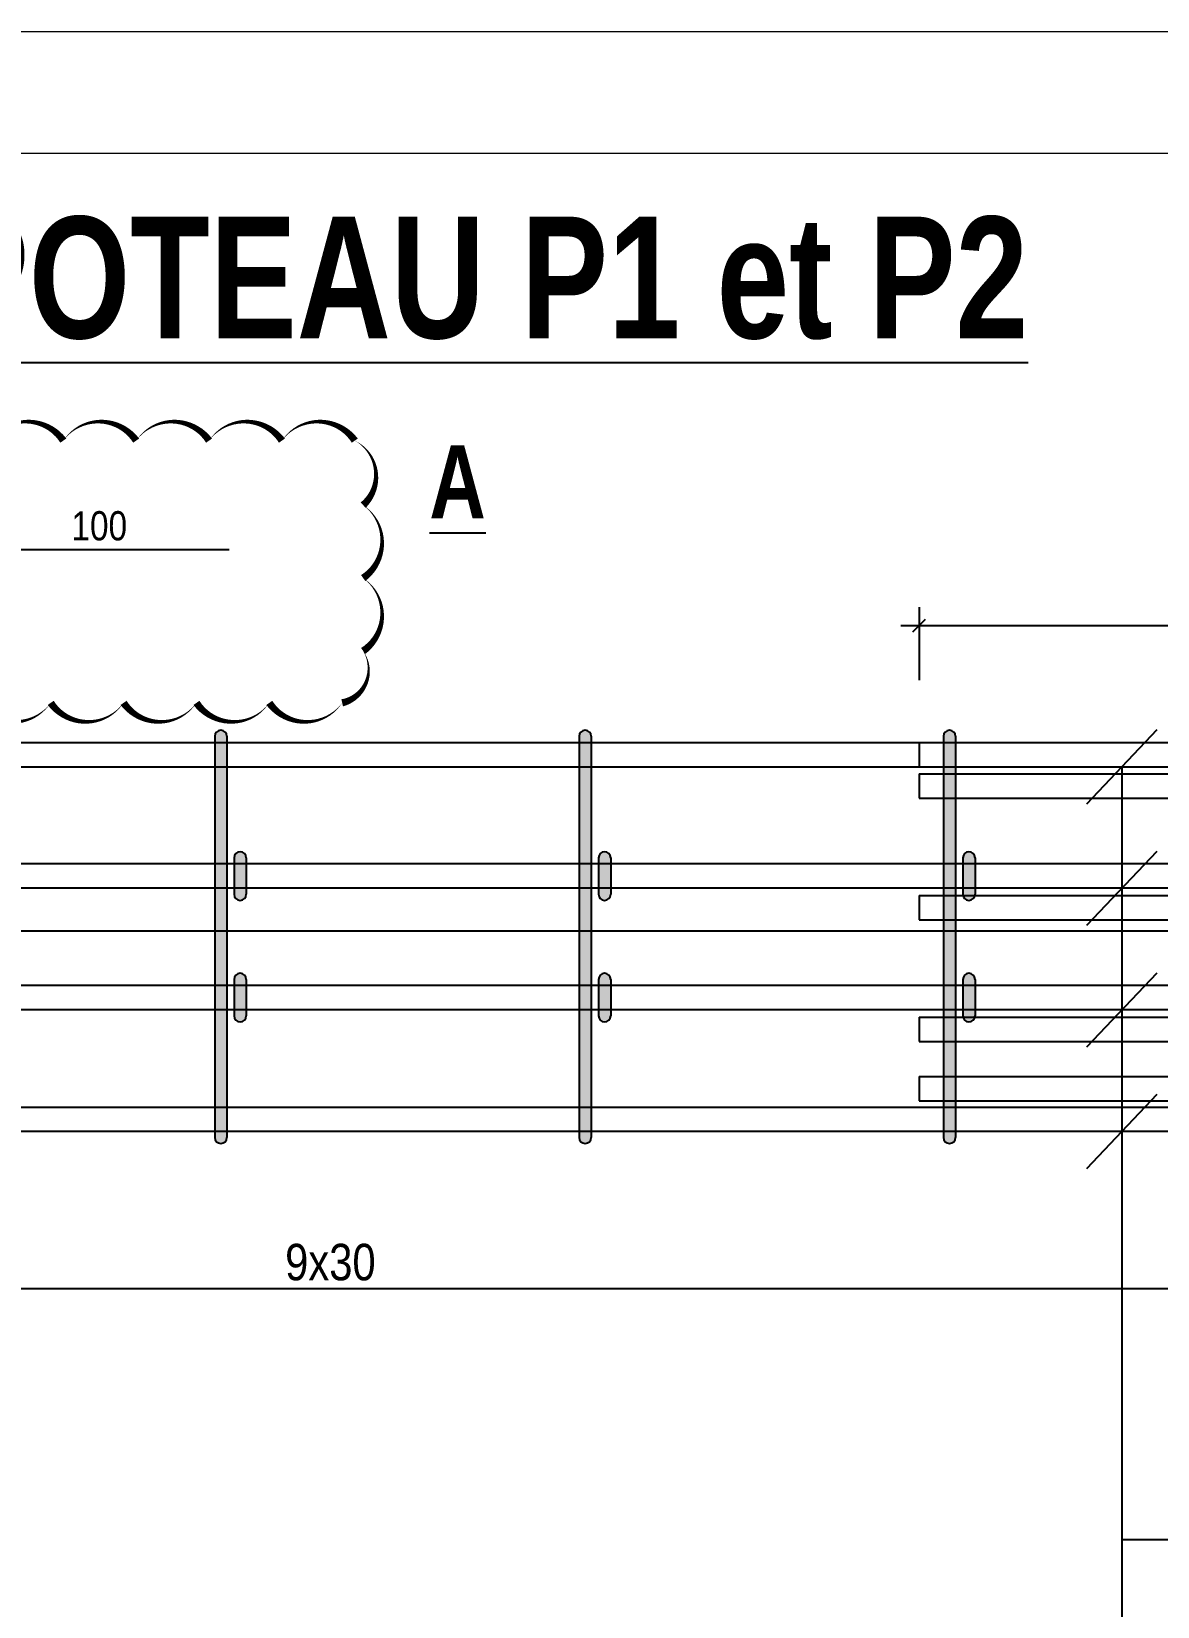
# Model space of a CAD drawing. Header units: centimetres. Extents: x 26838 to 35143, y -19090 to -13510.
# Drawn here: x 33931 to 34395, y -14158 to -13510 of the extents above; entities that cross this region are included whole.
import ezdxf

# ---------------------------------------------------------------- set-up
doc = ezdxf.new("R2010")
doc.units = ezdxf.units.CM
doc.header["$LTSCALE"] = 25.4
doc.header["$PDMODE"] = 1
doc.header["$PDSIZE"] = -2
for name, color, linetype in [('01_linteaux', 2, 'Continuous'), ('01_poch_BN', 9, 'Continuous'), ('01_texte', 230, 'Continuous'), ('AA_COTES', 2, 'Continuous')]:
    doc.layers.add(name, color=color, linetype=linetype)
doc.layers.add('01_résv', color=32, linetype='Continuous', lineweight=9)
doc.styles.add('impact', font='impact.ttf')
doc.styles.add('STYLE2', font='ARIALN.TTF')
doc.dimstyles.new('JB25', dxfattribs={"dimscale": 0.1, "dimtxt": 150, "dimasz": 15, "dimexe": 0.1, "dimexo": 0.1, "dimgap": 0.09, "dimtad": 1, "dimdec": 1, "dimlfac": 0.5, "dimdsep": 46, "dimtxsty": 'STYLE2', "dimblk1": 'BOND_G', "dimblk2": 'BOND_D', "dimsah": 1, "dimcen": 1.5, "dimdle": 0.01, "dimse1": 1, "dimse2": 1, "dimclrd": 4, "dimclre": 2, "dimclrt": 6, "dimazin": 2, "dimtfac": 2.333333, "dimtdec": 1, "dimtix": 1, "dimtmove": 2, "dimatfit": 3, "dimldrblk": 'BOND_G', "dimfxl": 1, "dimtolj": 1, "dimtzin": 0, "dimarcsym": 0})

# ---------------------------------------------------------------- blocks, each defined once
blk = doc.blocks.new('BOND_G')
at = {"layer": 'AA_COTES', "color": 0}
for p, q in [((0, -5), (0, 15)), ((5, 0), (-5, 0)), ((1.77, 1.77), (-1.77, -1.77))]:
    blk.add_line(p, q, dxfattribs=at)
blk = doc.blocks.new('BOND_D')
at = {"layer": 'AA_COTES', "color": 0}
for p, q in [((0, 5), (0, -15)), ((5, 0), (-5, 0)), ((-1.77, -1.77), (1.77, 1.77))]:
    blk.add_line(p, q, dxfattribs=at)
blk = doc.blocks.new('*D181')
at = {"layer": '01_poch_BN', "color": 4, "lineweight": -2, "transparency": 16777216}
blk.add_line((34298.34, -13754.5), (34795.34, -13754.5), dxfattribs=at)
at = {"layer": 'Defpoints', "color": 0, "transparency": 16777216}
for p in [(34796.84, -13754.5), (34796.84, -13802.58), (34296.84, -13825.58)]:
    blk.add_point(p, dxfattribs=at)
at = {"layer": '01_poch_BN', "color": 4, "lineweight": -2, "transparency": 16777216, "xscale": 1.5, "yscale": 1.5, "zscale": 1.5, "rotation": 180}
blk.add_blockref('BOND_G', (34296.84, -13754.5), dxfattribs=at)
at = {"layer": '01_poch_BN', "color": 4, "lineweight": -2, "transparency": 16777216, "xscale": 1.5, "yscale": 1.5, "zscale": 1.5}
blk.add_blockref('BOND_D', (34796.84, -13754.5), dxfattribs=at)
at = {"layer": '01_poch_BN', "color": 6, "transparency": 16777216, "insert": (34546.84, -13746.83), "char_height": 15, "attachment_point": 5, "style": 'STYLE2'}
blk.add_mtext('\\A1;100', dxfattribs=at)

msp = doc.modelspace()

# ---------------------------------------------------------------- hatches: boundary and pattern name
at = {"layer": '01_linteaux'}
h = msp.add_hatch(color=256, dxfattribs=at)
h.dxf.hatch_style = 1
h.paths.add_polyline_path([(34006.84, -13800.08), (34006.84, -13802.58), (34011.84, -13802.58), (34011.84, -13800.08, 1)])
h.paths.add_polyline_path([(34011.84, -13802.58), (34006.84, -13802.58), (34006.84, -13808.32), (34011.84, -13811.19)])
h.paths.add_polyline_path([(34011.84, -13811.19), (34006.84, -13808.32), (34006.84, -13812.58), (34011.84, -13812.58)])
h.paths.add_polyline_path([(34011.84, -13812.58), (34006.84, -13812.58), (34006.84, -13818.32), (34011.84, -13821.19)])
h.paths.add_polyline_path([(34011.84, -13823.27), (34011.84, -13821.19), (34006.84, -13818.32), (34006.84, -13829.21, -0.022174)])
h.paths.add_polyline_path([(34011.84, -13823.27, 0.022174), (34006.84, -13829.21), (34006.84, -13852.58), (34011.84, -13852.58)])
h.paths.add_polyline_path([(34011.84, -13852.58), (34006.84, -13852.58), (34006.84, -13858.32), (34011.84, -13861.19)])
h.paths.add_polyline_path([(34006.84, -13858.32), (34006.84, -13862.58), (34011.84, -13862.58), (34011.84, -13861.19)])
h.paths.add_polyline_path([(34011.84, -13862.58), (34006.84, -13862.58), (34006.84, -13868.32), (34011.84, -13871.19)])
h.paths.add_polyline_path([(34011.84, -13871.19), (34006.84, -13868.32), (34006.84, -13902.58), (34011.84, -13902.58)])
h.paths.add_polyline_path([(34011.84, -13902.58), (34006.84, -13902.58), (34006.84, -13908.32), (34011.84, -13911.19)])
h.paths.add_polyline_path([(34006.84, -13908.32), (34006.84, -13912.58), (34011.84, -13912.58), (34011.84, -13911.19)])
h.paths.add_polyline_path([(34011.84, -13912.58), (34006.84, -13912.58), (34006.84, -13918.32), (34011.84, -13921.19)])
h.paths.add_polyline_path([(34011.84, -13921.19), (34006.84, -13918.32), (34006.84, -13935.96, 0.022174), (34011.84, -13941.89)])
h.paths.add_polyline_path([(34011.84, -13941.89, -0.022174), (34006.84, -13935.96), (34006.84, -13946.84), (34011.84, -13943.97)])
h.paths.add_polyline_path([(34011.84, -13943.97), (34006.84, -13946.84), (34006.84, -13952.58), (34011.84, -13952.58)])
h.paths.add_polyline_path([(34011.84, -13952.58), (34006.84, -13952.58), (34006.84, -13956.84), (34011.84, -13953.97)])
h.paths.add_polyline_path([(34011.84, -13953.97), (34006.84, -13956.84), (34006.84, -13962.58), (34010.68, -13962.58), (34011.84, -13958.7)])
h.paths.add_polyline_path([(34010.68, -13962.58), (34006.84, -13962.58), (34006.84, -13965.08, 0.39487), (34009.18, -13967.58)])
h.paths.add_polyline_path([(34011.84, -13962.58), (34010.68, -13962.58), (34009.18, -13967.58, 0.433826), (34011.84, -13965.08)])
h.paths.add_polyline_path([(34011.84, -13958.7), (34010.68, -13962.58), (34011.84, -13962.58)], flags=17)
h = msp.add_hatch(color=256, dxfattribs=at)
h.dxf.hatch_style = 1
h.paths.add_polyline_path([(34156.84, -13800.08), (34156.84, -13802.58), (34161.84, -13802.58), (34161.84, -13800.08, 1)])
h.paths.add_polyline_path([(34161.84, -13802.58), (34156.84, -13802.58), (34156.84, -13808.32), (34161.84, -13811.19)])
h.paths.add_polyline_path([(34161.84, -13811.19), (34156.84, -13808.32), (34156.84, -13812.58), (34161.84, -13812.58)])
h.paths.add_polyline_path([(34161.84, -13812.58), (34156.84, -13812.58), (34156.84, -13818.32), (34161.84, -13821.19)])
h.paths.add_polyline_path([(34161.84, -13823.27), (34161.84, -13821.19), (34156.84, -13818.32), (34156.84, -13829.21, -0.022174)])
h.paths.add_polyline_path([(34161.84, -13823.27, 0.022174), (34156.84, -13829.21), (34156.84, -13852.58), (34161.84, -13852.58)])
h.paths.add_polyline_path([(34161.84, -13852.58), (34156.84, -13852.58), (34156.84, -13858.32), (34161.84, -13861.19)])
h.paths.add_polyline_path([(34156.84, -13858.32), (34156.84, -13862.58), (34161.84, -13862.58), (34161.84, -13861.19)])
h.paths.add_polyline_path([(34161.84, -13862.58), (34156.84, -13862.58), (34156.84, -13868.32), (34161.84, -13871.19)])
h.paths.add_polyline_path([(34161.84, -13871.19), (34156.84, -13868.32), (34156.84, -13902.58), (34161.84, -13902.58)])
h.paths.add_polyline_path([(34161.84, -13902.58), (34156.84, -13902.58), (34156.84, -13908.32), (34161.84, -13911.19)])
h.paths.add_polyline_path([(34156.84, -13908.32), (34156.84, -13912.58), (34161.84, -13912.58), (34161.84, -13911.19)])
h.paths.add_polyline_path([(34161.84, -13912.58), (34156.84, -13912.58), (34156.84, -13918.32), (34161.84, -13921.19)])
h.paths.add_polyline_path([(34161.84, -13921.19), (34156.84, -13918.32), (34156.84, -13935.96, 0.022174), (34161.84, -13941.89)])
h.paths.add_polyline_path([(34161.84, -13941.89, -0.022174), (34156.84, -13935.96), (34156.84, -13946.84), (34161.84, -13943.97)])
h.paths.add_polyline_path([(34161.84, -13943.97), (34156.84, -13946.84), (34156.84, -13952.58), (34161.84, -13952.58)])
h.paths.add_polyline_path([(34161.84, -13952.58), (34156.84, -13952.58), (34156.84, -13956.84), (34161.84, -13953.97)])
h.paths.add_polyline_path([(34161.84, -13953.97), (34156.84, -13956.84), (34156.84, -13962.58), (34160.68, -13962.58), (34161.84, -13958.7)])
h.paths.add_polyline_path([(34160.68, -13962.58), (34156.84, -13962.58), (34156.84, -13965.08, 0.39487), (34159.18, -13967.58)])
h.paths.add_polyline_path([(34161.84, -13962.58), (34160.68, -13962.58), (34159.18, -13967.58, 0.433826), (34161.84, -13965.08)])
h.paths.add_polyline_path([(34161.84, -13958.7), (34160.68, -13962.58), (34161.84, -13962.58)], flags=17)
h = msp.add_hatch(color=256, dxfattribs=at)
h.dxf.hatch_style = 1
h.paths.add_polyline_path([(34306.84, -13800.08), (34306.84, -13802.58), (34311.84, -13802.58), (34311.84, -13800.08, 1)])
h.paths.add_polyline_path([(34311.84, -13802.58), (34306.84, -13802.58), (34306.84, -13808.32), (34311.84, -13811.19)])
h.paths.add_polyline_path([(34311.84, -13811.19), (34306.84, -13808.32), (34306.84, -13812.58), (34311.84, -13812.58)])
h.paths.add_polyline_path([(34311.84, -13812.58), (34306.84, -13812.58), (34306.84, -13818.32), (34311.84, -13821.19)])
h.paths.add_polyline_path([(34311.84, -13823.27), (34311.84, -13821.19), (34306.84, -13818.32), (34306.84, -13829.21, -0.022174)])
h.paths.add_polyline_path([(34311.84, -13823.27, 0.022174), (34306.84, -13829.21), (34306.84, -13852.58), (34311.84, -13852.58)])
h.paths.add_polyline_path([(34311.84, -13852.58), (34306.84, -13852.58), (34306.84, -13858.32), (34311.84, -13861.19)])
h.paths.add_polyline_path([(34306.84, -13858.32), (34306.84, -13862.58), (34311.84, -13862.58), (34311.84, -13861.19)])
h.paths.add_polyline_path([(34311.84, -13862.58), (34306.84, -13862.58), (34306.84, -13868.32), (34311.84, -13871.19)])
h.paths.add_polyline_path([(34311.84, -13871.19), (34306.84, -13868.32), (34306.84, -13902.58), (34311.84, -13902.58)])
h.paths.add_polyline_path([(34311.84, -13902.58), (34306.84, -13902.58), (34306.84, -13908.32), (34311.84, -13911.19)])
h.paths.add_polyline_path([(34306.84, -13908.32), (34306.84, -13912.58), (34311.84, -13912.58), (34311.84, -13911.19)])
h.paths.add_polyline_path([(34311.84, -13912.58), (34306.84, -13912.58), (34306.84, -13918.32), (34311.84, -13921.19)])
h.paths.add_polyline_path([(34311.84, -13921.19), (34306.84, -13918.32), (34306.84, -13935.96, 0.022174), (34311.84, -13941.89)])
h.paths.add_polyline_path([(34311.84, -13941.89, -0.022174), (34306.84, -13935.96), (34306.84, -13946.84), (34311.84, -13943.97)])
h.paths.add_polyline_path([(34311.84, -13943.97), (34306.84, -13946.84), (34306.84, -13952.58), (34311.84, -13952.58)])
h.paths.add_polyline_path([(34311.84, -13952.58), (34306.84, -13952.58), (34306.84, -13956.84), (34311.84, -13953.97)])
h.paths.add_polyline_path([(34311.84, -13953.97), (34306.84, -13956.84), (34306.84, -13962.58), (34310.68, -13962.58), (34311.84, -13958.7)])
h.paths.add_polyline_path([(34310.68, -13962.58), (34306.84, -13962.58), (34306.84, -13965.08, 0.39487), (34309.18, -13967.58)])
h.paths.add_polyline_path([(34311.84, -13962.58), (34310.68, -13962.58), (34309.18, -13967.58, 0.433826), (34311.84, -13965.08)])
h.paths.add_polyline_path([(34311.84, -13958.7), (34310.68, -13962.58), (34311.84, -13962.58)], flags=17)
h = msp.add_hatch(color=256, dxfattribs=at)
h.dxf.hatch_style = 1
h.paths.add_polyline_path([(34019.84, -13852.58), (34014.84, -13852.58), (34014.84, -13858.32), (34019.84, -13861.19)])
h.paths.add_polyline_path([(34014.84, -13858.32), (34014.84, -13862.58), (34019.84, -13862.58), (34019.84, -13861.19)])
edge = h.paths.add_edge_path()
edge.add_arc((34017.34, -13865.08), 2.5, 180, 360)
edge.add_line((34019.84, -13865.08), (34019.84, -13862.58))
edge.add_line((34019.84, -13862.58), (34014.84, -13862.58))
edge.add_line((34014.84, -13862.58), (34014.84, -13865.08))
edge = h.paths.add_edge_path()
edge.add_arc((34017.34, -13850.08), 2.5, 0, 180)
edge.add_line((34014.84, -13850.08), (34014.84, -13852.58))
edge.add_line((34014.84, -13852.58), (34019.84, -13852.58))
edge.add_line((34019.84, -13852.58), (34019.84, -13850.08))
h = msp.add_hatch(color=256, dxfattribs=at)
h.dxf.hatch_style = 1
h.paths.add_polyline_path([(34169.84, -13852.58), (34164.84, -13852.58), (34164.84, -13858.32), (34169.84, -13861.19)])
h.paths.add_polyline_path([(34164.84, -13858.32), (34164.84, -13862.58), (34169.84, -13862.58), (34169.84, -13861.19)])
edge = h.paths.add_edge_path()
edge.add_arc((34167.34, -13865.08), 2.5, 180, 360)
edge.add_line((34169.84, -13865.08), (34169.84, -13862.58))
edge.add_line((34169.84, -13862.58), (34164.84, -13862.58))
edge.add_line((34164.84, -13862.58), (34164.84, -13865.08))
edge = h.paths.add_edge_path()
edge.add_arc((34167.34, -13850.08), 2.5, 0, 180)
edge.add_line((34164.84, -13850.08), (34164.84, -13852.58))
edge.add_line((34164.84, -13852.58), (34169.84, -13852.58))
edge.add_line((34169.84, -13852.58), (34169.84, -13850.08))
h = msp.add_hatch(color=256, dxfattribs=at)
h.dxf.hatch_style = 1
h.paths.add_polyline_path([(34319.84, -13852.58), (34314.84, -13852.58), (34314.84, -13858.32), (34319.84, -13861.19)])
h.paths.add_polyline_path([(34314.84, -13858.32), (34314.84, -13862.58), (34319.84, -13862.58), (34319.84, -13861.19)])
edge = h.paths.add_edge_path()
edge.add_arc((34317.34, -13865.08), 2.5, 180, 360)
edge.add_line((34319.84, -13865.08), (34319.84, -13862.58))
edge.add_line((34319.84, -13862.58), (34314.84, -13862.58))
edge.add_line((34314.84, -13862.58), (34314.84, -13865.08))
edge = h.paths.add_edge_path()
edge.add_arc((34317.34, -13850.08), 2.5, 0, 180)
edge.add_line((34314.84, -13850.08), (34314.84, -13852.58))
edge.add_line((34314.84, -13852.58), (34319.84, -13852.58))
edge.add_line((34319.84, -13852.58), (34319.84, -13850.08))
h = msp.add_hatch(color=256, dxfattribs=at)
h.dxf.hatch_style = 1
h.paths.add_polyline_path([(34019.84, -13902.58), (34014.84, -13902.58), (34014.84, -13908.32), (34019.84, -13911.19)])
h.paths.add_polyline_path([(34014.84, -13908.32), (34014.84, -13912.58), (34019.84, -13912.58), (34019.84, -13911.19)])
edge = h.paths.add_edge_path()
edge.add_arc((34017.34, -13915.08), 2.5, 180, 360)
edge.add_line((34019.84, -13915.08), (34019.84, -13912.58))
edge.add_line((34019.84, -13912.58), (34014.84, -13912.58))
edge.add_line((34014.84, -13912.58), (34014.84, -13915.08))
edge = h.paths.add_edge_path()
edge.add_arc((34017.34, -13900.08), 2.5, 0, 180)
edge.add_line((34014.84, -13900.08), (34014.84, -13902.58))
edge.add_line((34014.84, -13902.58), (34019.84, -13902.58))
edge.add_line((34019.84, -13902.58), (34019.84, -13900.08))
h = msp.add_hatch(color=256, dxfattribs=at)
h.dxf.hatch_style = 1
h.paths.add_polyline_path([(34169.84, -13902.58), (34164.84, -13902.58), (34164.84, -13908.32), (34169.84, -13911.19)])
h.paths.add_polyline_path([(34164.84, -13908.32), (34164.84, -13912.58), (34169.84, -13912.58), (34169.84, -13911.19)])
edge = h.paths.add_edge_path()
edge.add_arc((34167.34, -13915.08), 2.5, 180, 360)
edge.add_line((34169.84, -13915.08), (34169.84, -13912.58))
edge.add_line((34169.84, -13912.58), (34164.84, -13912.58))
edge.add_line((34164.84, -13912.58), (34164.84, -13915.08))
edge = h.paths.add_edge_path()
edge.add_arc((34167.34, -13900.08), 2.5, 0, 180)
edge.add_line((34164.84, -13900.08), (34164.84, -13902.58))
edge.add_line((34164.84, -13902.58), (34169.84, -13902.58))
edge.add_line((34169.84, -13902.58), (34169.84, -13900.08))
h = msp.add_hatch(color=256, dxfattribs=at)
h.dxf.hatch_style = 1
h.paths.add_polyline_path([(34319.84, -13902.58), (34314.84, -13902.58), (34314.84, -13908.32), (34319.84, -13911.19)])
h.paths.add_polyline_path([(34314.84, -13908.32), (34314.84, -13912.58), (34319.84, -13912.58), (34319.84, -13911.19)])
edge = h.paths.add_edge_path()
edge.add_arc((34317.34, -13915.08), 2.5, 180, 360)
edge.add_line((34319.84, -13915.08), (34319.84, -13912.58))
edge.add_line((34319.84, -13912.58), (34314.84, -13912.58))
edge.add_line((34314.84, -13912.58), (34314.84, -13915.08))
edge = h.paths.add_edge_path()
edge.add_arc((34317.34, -13900.08), 2.5, 0, 180)
edge.add_line((34314.84, -13900.08), (34314.84, -13902.58))
edge.add_line((34314.84, -13902.58), (34319.84, -13902.58))
edge.add_line((34319.84, -13902.58), (34319.84, -13900.08))

# ---------------------------------------------------------------- linework, layer by layer
at = {"layer": '01_linteaux', "linetype": 'Continuous'}
msp.add_line((33892.76, -13723.19), (34012.79, -13723.19), dxfattribs=at)
at = {"layer": '01_linteaux'}
for p, q in [((34006.84, -13800.08), (34006.84, -13965.08)), ((34011.84, -13800.08), (34011.84, -13965.08)), ((34156.84, -13800.08), (34156.84, -13965.08)), ((34161.84, -13800.08), (34161.84, -13965.08)), ((34306.84, -13800.08), (34306.84, -13965.08)), ((34311.84, -13800.08), (34311.84, -13965.08)), ((33296.84, -13802.58), (34796.84, -13802.58)), ((34296.84, -13802.58), (34296.84, -13812.58)), ((33296.84, -13812.58), (34796.84, -13812.58)), ((34296.84, -13815.58), (35092.66, -13815.58)), ((34296.84, -13815.58), (34296.84, -13825.58)), ((34296.84, -13825.58), (35092.66, -13825.58)), ((34796.84, -13852.58), (33296.84, -13852.58)), ((34014.84, -13850.08), (34014.84, -13865.08)), ((34019.84, -13850.08), (34019.84, -13865.08)), ((34164.84, -13850.08), (34164.84, -13865.08)), ((34169.84, -13850.08), (34169.84, -13865.08)), ((34314.84, -13850.08), (34314.84, -13865.08)), ((34319.84, -13850.08), (34319.84, -13865.08)), ((34796.84, -13862.58), (33296.84, -13862.58)), ((34296.84, -13865.58), (35092.66, -13865.58)), ((34296.84, -13865.58), (34296.84, -13875.58)), ((34296.84, -13875.58), (35092.66, -13875.58)), ((34785.85, -13880.25), (33285.85, -13880.25)), ((34796.84, -13902.58), (33296.84, -13902.58)), ((34014.84, -13900.08), (34014.84, -13915.08)), ((34019.84, -13900.08), (34019.84, -13915.08)), ((34164.84, -13900.08), (34164.84, -13915.08)), ((34169.84, -13900.08), (34169.84, -13915.08)), ((34314.84, -13900.08), (34314.84, -13915.08)), ((34319.84, -13900.08), (34319.84, -13915.08)), ((34796.84, -13912.58), (33296.84, -13912.58)), ((34296.84, -13915.58), (35092.66, -13915.58)), ((34296.84, -13915.58), (34296.84, -13925.58)), ((34296.84, -13925.58), (35092.66, -13925.58)), ((34296.84, -13940.08), (35092.66, -13940.08)), ((34296.84, -13940.08), (34296.84, -13950.08)), ((34296.84, -13950.08), (35092.66, -13950.08)), ((33296.84, -13952.58), (34796.84, -13952.58)), ((33296.84, -13962.58), (34796.84, -13962.58))]:
    msp.add_line(p, q, dxfattribs=at)
for centre, start, end in [((34009.34, -13800.08), 0, 180), ((34159.34, -13800.08), 0, 180), ((34309.34, -13800.08), 0, 180), ((34017.34, -13850.08), 0, 180), ((34167.34, -13850.08), 0, 180), ((34317.34, -13850.08), 0, 180), ((34017.34, -13865.08), 180, 0), ((34167.34, -13865.08), 180, 0), ((34317.34, -13865.08), 180, 0), ((34017.34, -13900.08), 0, 180), ((34167.34, -13900.08), 0, 180), ((34317.34, -13900.08), 0, 180), ((34017.34, -13915.08), 180, 0), ((34167.34, -13915.08), 180, 0), ((34317.34, -13915.08), 180, 0), ((34009.34, -13965.08), 180, 0), ((34159.34, -13965.08), 180, 0), ((34309.34, -13965.08), 180, 0)]:
    msp.add_arc(centre, 2.5, start, end, dxfattribs=at)
at = {"layer": '01_résv'}
for p, q in [((33042.66, -13510.12), (35142.66, -13510.12)), ((33092.66, -13560.12), (35092.66, -13560.12))]:
    msp.add_line(p, q, dxfattribs=at)
at = {"layer": '01_texte', "ltscale": 30}
for p, q in [((34365.8, -13827.82), (34394.88, -13797.34)), ((34380.34, -13812.58), (34380.34, -14542.83)), ((34365.8, -13877.82), (34394.88, -13847.34)), ((34365.8, -13927.82), (34394.88, -13897.34)), ((34365.8, -13977.82), (34394.88, -13947.34)), ((33296.84, -14027.41), (34796.84, -14027.17)), ((34380.34, -14130.44), (34416.36, -14130.44))]:
    msp.add_line(p, q, dxfattribs=at)
at = {"layer": '01_texte'}
msp.add_lwpolyline([(33914.51, -13678.43, 0, 3, -0.520567), (33944.51, -13678.43, 0, 3, -0.520567), (33974.51, -13678.43, 0, 3, -0.520567), (34004.51, -13678.43, 0, 3, -0.520567), (34034.51, -13678.43, 0, 3, -0.520567), (34064.51, -13678.43, 0, 3, -0.520567), (34067.96, -13704.98, 0, 3, -0.520567), (34067.96, -13734.98, 0, 3, -0.520567), (34067.96, -13764.98, 0, 3, -0.520567), (34059.31, -13786.33, 0, 3, -0.520567), (34029.31, -13786.33, 0, 3, -0.520567), (33999.31, -13786.33, 0, 3, -0.520567), (33969.31, -13786.33, 0, 3, -0.520567), (33939.31, -13786.33, 0, 3, -0.520567), (33909.31, -13786.33, 0, 3, -0.520567)], format="xyseb", dxfattribs=at)

# ---------------------------------------------------------------- texts
for s, height, style, p in [('%%URENFORT SUR POTEAU P1 et P2', 50, 'impact', (33492.38, -13636.31)), ('%%UA', 30, 'impact', (34095.19, -13710.38)), ('100', 12, 'STYLE2', (33947.84, -13719.47)), ('9x30', 15, 'STYLE2', (34035.83, -14023.87))]:
    msp.add_text(s, height=height, dxfattribs=dict(at, style=style)).set_placement(p)

# ---------------------------------------------------------------- dimensions: what is measured, and where the dimension line sits
at = {"layer": '01_poch_BN'}
dim = msp.add_linear_dim(base=(34796.84, -13754.5), p1=(34296.84, -13825.58), p2=(34796.84, -13802.58), text='100', dimstyle='JB25', dxfattribs=at)
dim.commit()
dim.dimension.update_dxf_attribs({"geometry": '*D181', "text_midpoint": (34546.84, -13746.83)})

doc.saveas('drawing.dxf')
